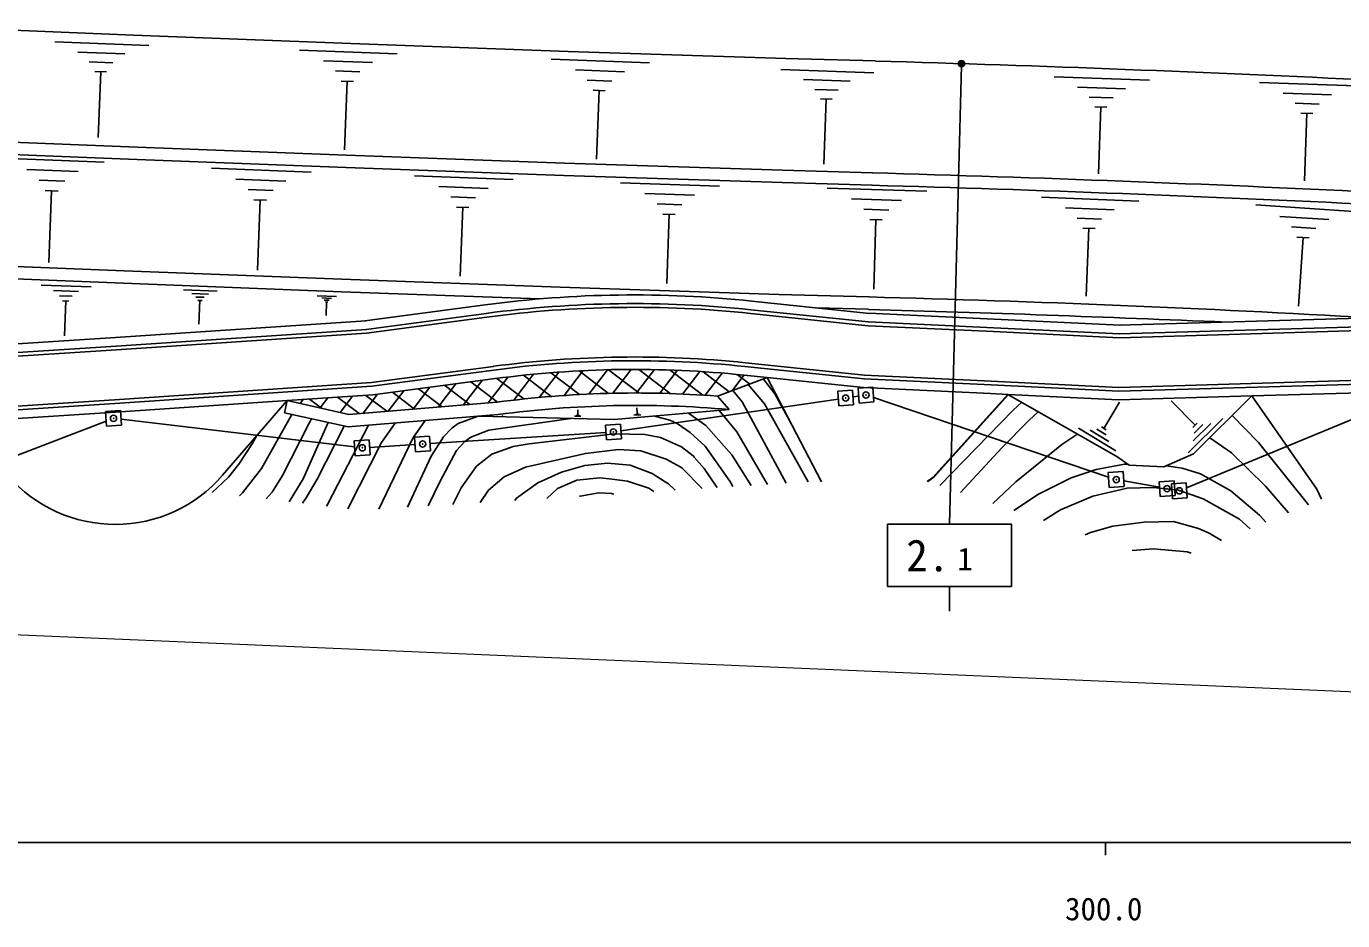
# Model space of a CAD drawing. Units: millimetres, scale not verified. Extents: x 40000 to 680000, y 20000 to 380000.
# Drawn here: x 281104 to 387083, y 198715 to 270718 of the extents above; entities that cross this region are included whole.
import ezdxf
from ezdxf.enums import TextEntityAlignment as Align

# ---------------------------------------------------------------- set-up
doc = ezdxf.new("R2010")
doc.units = ezdxf.units.MM
doc.header["$LTSCALE"] = 1000
doc.header["$PDMODE"] = 32
doc.header["$PDSIZE"] = 500
for name, color, linetype, lineweight in [('M-BGD', 7, 'Continuous', 25), ('M-BMK-ROW', 30, 'Continuous', 25), ('M-STR-HTXT', 7, 'Continuous', 13), ('M-STR-STRC', 7, 'Continuous', 25), ('M-TTL-BAND', 7, 'Continuous', 25)]:
    doc.layers.add(name, color=color, linetype=linetype, lineweight=lineweight)
doc.styles.add('ＭＳ ゴシック', font='')
doc.styles.get('ＭＳ ゴシック').set_extended_font_data('MS Gothic')

msp = doc.modelspace()

# ---------------------------------------------------------------- linework, layer by layer
at = {"layer": 'M-BGD'}
for p, q in [((283402, 269477), (290957, 269186)), ((285261, 268649), (289039, 268503)), ((303096, 268811), (310972, 268508)), ((286177, 267857), (288065, 267784)), ((286620, 267083), (287564, 267047)), ((305034, 267948), (308972, 267796)), ((305989, 267122), (307958, 267046)), ((323359, 268083), (331273, 267777)), ((325307, 267215), (329264, 267062)), ((341837, 267242), (349336, 266980)), ((287092, 267065), (286888, 261776)), ((306450, 266316), (307435, 266278)), ((306943, 266297), (306730, 260783)), ((326266, 266385), (328244, 266309)), ((343685, 266426), (347435, 266295)), ((363845, 266664), (371543, 266395)), ((380383, 266190), (388168, 265918)), ((326730, 265575), (327719, 265537)), ((327224, 265556), (327011, 260016)), ((344597, 265644), (346471, 265578)), ((365742, 265827), (369591, 265692)), ((366678, 265023), (368602, 264956)), ((382302, 265344), (386195, 265208)), ((345039, 264877), (345976, 264845)), ((345508, 264861), (345324, 259612)), ((367132, 264237), (368094, 264203)), ((367613, 264220), (367425, 258831)), ((383248, 264531), (385194, 264463)), ((383707, 263736), (384680, 263702)), ((384194, 263719), (384003, 258269)), ((279113, 260099), (287360, 259787)), ((281143, 259196), (285267, 259040)), ((296002, 259295), (304046, 258990)), ((312363, 258682), (320300, 258381)), ((282143, 258333), (284205, 258255)), ((297983, 258414), (302005, 258262)), ((298958, 257572), (300969, 257496)), ((314317, 257813), (318285, 257663)), ((328947, 258110), (336914, 257855)), ((345573, 257691), (353591, 257434)), ((282627, 257488), (283658, 257449)), ((283143, 257469), (282924, 251696)), ((299430, 256748), (300435, 256710)), ((299933, 256729), (299719, 251098)), ((315279, 256982), (317263, 256907)), ((330913, 257249), (334897, 257122)), ((347552, 256825), (351561, 256697)), ((362841, 256965), (370664, 256641)), ((315745, 256169), (316737, 256132)), ((316241, 256151), (316030, 250595)), ((331884, 256421), (333875, 256357)), ((332356, 255608), (333352, 255576)), ((332854, 255592), (332676, 250015)), ((348529, 255991), (350533, 255927)), ((364765, 256102), (368676, 255940)), ((380103, 256334), (387989, 255823)), ((382024, 255418), (385967, 255163)), ((349004, 255173), (350006, 255141)), ((349505, 255157), (349326, 249545)), ((365710, 255279), (367666, 255198)), ((366167, 254476), (367144, 254436)), ((366655, 254456), (366429, 248981)), ((382958, 254565), (384930, 254438)), ((383400, 253745), (384386, 253681)), ((383893, 253713), (383535, 248193)), ((282312, 249888), (286331, 249733)), ((283302, 249447), (285311, 249370)), ((293749, 249510), (296473, 249406)), ((294420, 249212), (295781, 249159)), ((283788, 249026), (284793, 248987)), ((284024, 248614), (284526, 248595)), ((284275, 248605), (284167, 245792)), ((294749, 248926), (295430, 248900)), ((294909, 248648), (295250, 248634)), ((295079, 248641), (295006, 246735)), ((304520, 249016), (306067, 248956)), ((304901, 248846), (305675, 248817)), ((305089, 248684), (305475, 248669)), ((305179, 248526), (305373, 248518)), ((305276, 248522), (305234, 247439)), ((308369, 247013), (318047, 248301)), ((339515, 248602), (348991, 247611)), ((344746, 248055), (348921, 247939)), ((288286, 245674), (308435, 247019)), ((308462, 246319), (318139, 247607)), ((308501, 246022), (318179, 247309)), ((339411, 247607), (348887, 246617)), ((339442, 247906), (348918, 246915)), ((348933, 247615), (359026, 247145)), ((359028, 247145), (369156, 246648)), ((389386, 247248), (369077, 246649)), ((288332, 244976), (308481, 246321)), ((288352, 244677), (308501, 246022)), ((348887, 246617), (358979, 246146)), ((348901, 246916), (358993, 246446)), ((358979, 246146), (369107, 245649)), ((358994, 246446), (369121, 245949)), ((389407, 246548), (369098, 245949)), ((389416, 246249), (369107, 245649)), ((268192, 244358), (288287, 245674)), ((268238, 243659), (288333, 244976)), ((268257, 243360), (288352, 244677)), ((308899, 242039), (318706, 243344)), ((308929, 241741), (318746, 243047)), ((320354, 240625), (321946, 242708)), ((322406, 240840), (323964, 242877)), ((325637, 241075), (323341, 242830)), ((324417, 241001), (325943, 242996)), ((327984, 241169), (325615, 242980)), ((326391, 241113), (327886, 243068)), ((330416, 241198), (327967, 243070)), ((328329, 241178), (329795, 243095)), ((330232, 241198), (331671, 243080)), ((332943, 241154), (330404, 243095)), ((332104, 241177), (333517, 243025)), ((335577, 241029), (332937, 243047)), ((333946, 241116), (335334, 242931)), ((337695, 241297), (335578, 242916)), ((335758, 241017), (337122, 242801)), ((338964, 243331), (348563, 242327)), ((338995, 243629), (348585, 242626)), ((288619, 240685), (308899, 242039)), ((288639, 240386), (308929, 241741)), ((308998, 241044), (318838, 242353)), ((312246, 239899), (313588, 241654)), ((314261, 240065), (315690, 241934)), ((316805, 240275), (314791, 241814)), ((316276, 240231), (317792, 242214)), ((319032, 240461), (316895, 242094)), ((318292, 240398), (319888, 242486)), ((321167, 240716), (318998, 242374)), ((323367, 240923), (321137, 242627)), ((340756, 242440), (336753, 240946)), ((337927, 241384), (338884, 242635)), ((339355, 241917), (338343, 242690)), ((338891, 242635), (340756, 242440)), ((340568, 242369), (340632, 242453)), ((340756, 242440), (345119, 234046)), ((340756, 242440), (348510, 241629)), ((348563, 242327), (358774, 241851)), ((348585, 242626), (358788, 242151)), ((358774, 241851), (369065, 241346)), ((358788, 242151), (369067, 241646)), ((389628, 241953), (369065, 241346)), ((389613, 242253), (369067, 241646)), ((268369, 239358), (288614, 240685)), ((288679, 239687), (302102, 240583)), ((302102, 240583), (296900, 234571)), ((301884, 239607), (302102, 240583)), ((302102, 240583), (308998, 241044)), ((307080, 239473), (302102, 240583)), ((303150, 240350), (303394, 240670)), ((304857, 239969), (303896, 240703)), ((304763, 239990), (305384, 240802)), ((307888, 239539), (306167, 240855)), ((306376, 239630), (307374, 240935)), ((308215, 239566), (309384, 241095)), ((310117, 239723), (308439, 241006)), ((310231, 239733), (311486, 241375)), ((312346, 239907), (310584, 241255)), ((314576, 240091), (312687, 241535)), ((336753, 240946), (337689, 239864)), ((348510, 241629), (358740, 241152)), ((360132, 241084), (354098, 234406)), ((358740, 241152), (360132, 241084)), ((368906, 236079), (360132, 241084)), ((360132, 241084), (369058, 240645)), ((379777, 240962), (369058, 240645)), ((375066, 236294), (379777, 240962)), ((389662, 241254), (379777, 240962)), ((379777, 240962), (385006, 233462)), ((268377, 239058), (288633, 240386)), ((276457, 238886), (288679, 239687)), ((307010, 238463), (301884, 239607)), ((307080, 239473), (318995, 240456)), ((325505, 239491), (325515, 239851)), ((328433, 239063), (337689, 239864)), ((330366, 239545), (330224, 239533)), ((330326, 239599), (330255, 239593)), ((330290, 239596), (330256, 239994)), ((367859, 238351), (369124, 240450)), ((375205, 238598), (373264, 240557)), ((307010, 238463), (319102, 239461)), ((328433, 239063), (317564, 239343)), ((319426, 239398), (319439, 239295)), ((325758, 239330), (325244, 239343)), ((325631, 239385), (325374, 239391)), ((325568, 239438), (325440, 239441)), ((325537, 239490), (325473, 239492)), ((330589, 239450), (330021, 239401)), ((330442, 239495), (330158, 239470)), ((368046, 238238), (367672, 238463)), ((377436, 239145), (374637, 236371)), ((375380, 238771), (375030, 238424)), ((376459, 238731), (375060, 237345)), ((375832, 238665), (375132, 237971)), ((368817, 236547), (365817, 238354)), ((368247, 237299), (366748, 238202)), ((368053, 237825), (367303, 238276)), ((368906, 236079), (369897, 235400)), ((369897, 235400), (372683, 235262)), ((372683, 235262), (375066, 236294)), ((354098, 234406), (353637, 234069)), ((385006, 233462), (385386, 232641))]:
    msp.add_line(p, q, dxfattribs=at)
for points in [[(272246, 270718), (289723, 270019), (307218, 269341), (324732, 268704), (342265, 268132), (349476, 267931)], [(271846, 260726), (289329, 260027), (306843, 259348), (324387, 258710), (341963, 258136), (349199, 257935)], [(271886, 261725), (289369, 261026), (306880, 260347), (324422, 259710), (341993, 259136), (349227, 258935)], [(271487, 251733), (288975, 251034), (306505, 250354), (324077, 249715), (341691, 249140), (348949, 248939)], [(271447, 250734), (288936, 250035), (306468, 249355), (322418, 248775)], [(339232, 241871), (340542, 240333), (344061, 234043)], [(340442, 242322), (341362, 241122), (342550, 238990)], [(337977, 241402), (338739, 240489), (342285, 233931)], [(353693, 234069), (354213, 234486), (360166, 241082)], [(334407, 239580), (335806, 238568), (337901, 236230), (339473, 233753)], [(336885, 239795), (338296, 238077), (340772, 233836)], [(354656, 233743), (360553, 239818), (361247, 240451)], [(356322, 233181), (359637, 236776), (361837, 239013), (362560, 239684)], [(298273, 232919), (298512, 233156), (300035, 235121), (302489, 239472)], [(300414, 232665), (300897, 233226), (301736, 234563), (303859, 238727), (304071, 239119)], [(302276, 232444), (303394, 234292), (305178, 238352), (305405, 238822)], [(303340, 232318), (303646, 232754), (304509, 234265), (306687, 238535)], [(305269, 232089), (305351, 232217), (308656, 238599)], [(306997, 231884), (309692, 237223), (310808, 238777)], [(309481, 231857), (312217, 237567), (313215, 238975)], [(311800, 232004), (313690, 236119), (314698, 237664), (315364, 238373), (315869, 238745), (317470, 239326)], [(324949, 239151), (318347, 238202), (316891, 237653), (316398, 237286), (315742, 236560), (314421, 234112), (313444, 232108)], [(337981, 233659), (337735, 234096), (335755, 236919), (334560, 238018), (333504, 238743), (332924, 239022), (331668, 239343)], [(378198, 239397), (380295, 237212), (384330, 232206)], [(296065, 233181), (297373, 234417), (298218, 235481), (299290, 237113), (299667, 237769)], [(336720, 233579), (336646, 233707), (335665, 235128), (334872, 236019), (334798, 236140), (333848, 236862), (332155, 237613), (330891, 237844), (328476, 237916), (321590, 237114), (320302, 236886), (318595, 236265), (317354, 235299), (316103, 233556), (315438, 232234)], [(358925, 232301), (360757, 234037), (364463, 237059), (365684, 237859)], [(376379, 237595), (378133, 236374), (380868, 233708), (382733, 231547)], [(317641, 232373), (318303, 233369), (319562, 234438), (321294, 235220), (326113, 236331), (328770, 236639), (330568, 236530), (332610, 235883), (333789, 235230), (333926, 235114), (335501, 233524), (335514, 233503)], [(333348, 233366), (332816, 233877), (332547, 234047), (331498, 234705), (329710, 235385), (327903, 235557), (326066, 235348), (324187, 234819), (322274, 233956), (320581, 232725), (320447, 232551)], [(360614, 231731), (362589, 233066), (365214, 234360), (367225, 235038), (369509, 235469), (369760, 235479)], [(372871, 235343), (374157, 235159), (375649, 234701), (378087, 233328), (380385, 231373), (380893, 230787)], [(323014, 232713), (323857, 233510), (325425, 234181), (327285, 234367), (328262, 234269), (329503, 234087), (331210, 233525), (331612, 233256)], [(325642, 232879), (325683, 232901), (327203, 233172), (328214, 233109), (328399, 233053)], [(379626, 230265), (378790, 231031), (375859, 232688), (373856, 233368), (371818, 233582), (369731, 233541), (366958, 232891), (364360, 231786), (362987, 230929)], [(377340, 229322), (376333, 229926), (375488, 230298), (373466, 230852), (371102, 230785), (368570, 230464), (366771, 229974), (366356, 229791)], [(370148, 228510), (371849, 228662), (374557, 228401), (374874, 228304)]]:
    msp.add_lwpolyline(points, dxfattribs=at)
for centre, radius, start, end in [((292976, -1727906), 1996625, 87.22418, 88.37873), ((292976, -1727906), 1987625, 87.21487, 88.37873), ((292976, -1727906), 1986625, 87.21383, 88.37873), ((330050, 158096), 91000, 84.02964, 97.57947), ((330050, 158096), 90300, 84.02964, 97.57947), ((330050, 158096), 90000, 84.02964, 97.57947), ((316648, -1019848), 1269186, 86.71242, 88.5426), ((292976, -1727906), 1976625, 87.54353, 88.37873), ((330050, 158096), 86000, 84.02964, 97.57947), ((330050, 158096), 85700, 84.02964, 97.57947), ((330050, 158096), 85000, 84.02964, 97.57947), ((330207, 156198), 85000, 85.58263, 97.57947), ((330207, 156198), 84000, 84.88922, 97.59646), ((288249, 242056), 11440, 221.2261, 319.13168)]:
    msp.add_arc(centre, radius, start, end, dxfattribs=at)
at = {"layer": 'M-BMK-ROW'}
for p, q in [((348067, 241589), (349264, 241670)), ((349264, 241670), (349345, 240473)), ((328971, 238149), (346476, 240705)), ((346432, 241350), (347629, 241431)), ((346513, 240152), (346432, 241350)), ((347629, 241431), (347710, 240234)), ((347667, 240879), (348111, 240944)), ((348148, 240392), (348067, 241589)), ((349322, 240823), (368235, 234434)), ((287484, 239716), (288681, 239798)), ((287565, 238519), (287484, 239716)), ((288681, 239798), (288762, 238600)), ((347710, 240234), (346513, 240152)), ((349345, 240473), (348148, 240392)), ((268354, 231591), (287537, 238934)), ((288762, 238600), (287565, 238519)), ((288729, 239086), (307539, 236855)), ((327736, 238620), (328933, 238701)), ((327817, 237423), (327736, 238620)), ((328933, 238701), (329015, 237504)), ((374513, 233564), (388741, 239434)), ((307506, 237341), (308703, 237422)), ((308703, 237422), (308785, 236225)), ((312369, 237648), (313566, 237730)), ((312450, 236451), (312369, 237648)), ((313566, 237730), (313647, 236532)), ((313607, 237128), (327776, 238024)), ((329015, 237504), (327817, 237423)), ((307588, 236143), (307506, 237341)), ((308744, 236821), (312409, 237052)), ((313647, 236532), (312450, 236451)), ((308785, 236225), (307588, 236143)), ((368211, 234784), (369408, 234866)), ((368293, 233587), (368211, 234784)), ((369408, 234866), (369490, 233668)), ((369490, 233668), (368293, 233587)), ((369459, 234118), (372339, 233605)), ((372308, 234055), (373506, 234136)), ((372390, 232858), (372308, 234055)), ((373289, 233881), (374486, 233962)), ((373370, 232684), (373289, 233881)), ((373506, 234136), (373587, 232939)), ((374486, 233962), (374567, 232765)), ((373587, 232939), (372390, 232858)), ((374567, 232765), (373370, 232684))]:
    msp.add_line(p, q, dxfattribs=at)
for p in [(347071, 240792), (348706, 241031), (288123, 239158), (328375, 238062), (308146, 236783), (313008, 237090), (368851, 234226), (372948, 233497), (373928, 233323)]:
    msp.add_point(p, dxfattribs=at)
at = {"layer": 'M-STR-HTXT'}
msp.add_line((69871, 230694), (428102, 215437), dxfattribs=at)
at = {"layer": 'M-STR-STRC'}
for p, q in [((356393, 267562), (355431, 230624)), ((350431, 230624), (360431, 230624)), ((350431, 230624), (350431, 225624)), ((360431, 230624), (360431, 225624)), ((350431, 225624), (360431, 225624)), ((355431, 225624), (355431, 223624))]:
    msp.add_line(p, q, dxfattribs=at)
for radius in [150, 120, 90, 60, 30]:
    msp.add_circle((356397, 267712), radius, dxfattribs=at)
msp.add_point((356397, 267712), dxfattribs=at)
at = {"layer": 'M-TTL-BAND'}
for p, q in [((40000, 205000), (579000, 205000)), ((368000, 205000), (368000, 204000))]:
    msp.add_line(p, q, dxfattribs=at)

# ---------------------------------------------------------------- texts
at = {"layer": 'M-STR-STRC', "style": 'ＭＳ ゴシック'}
msp.add_text('2.', height=2566, dxfattribs=at).set_placement((355431, 228124), align=Align.MIDDLE_RIGHT)
msp.add_text('1', height=1833, dxfattribs=at).set_placement((356681, 226374), align=Align.BOTTOM_CENTER)
at = {"layer": 'M-TTL-BAND', "style": 'ＭＳ ゴシック'}
msp.add_text('300.0', height=1833, dxfattribs=at).set_placement((367844, 198195), align=Align.BOTTOM_CENTER)

doc.saveas('drawing.dxf')
